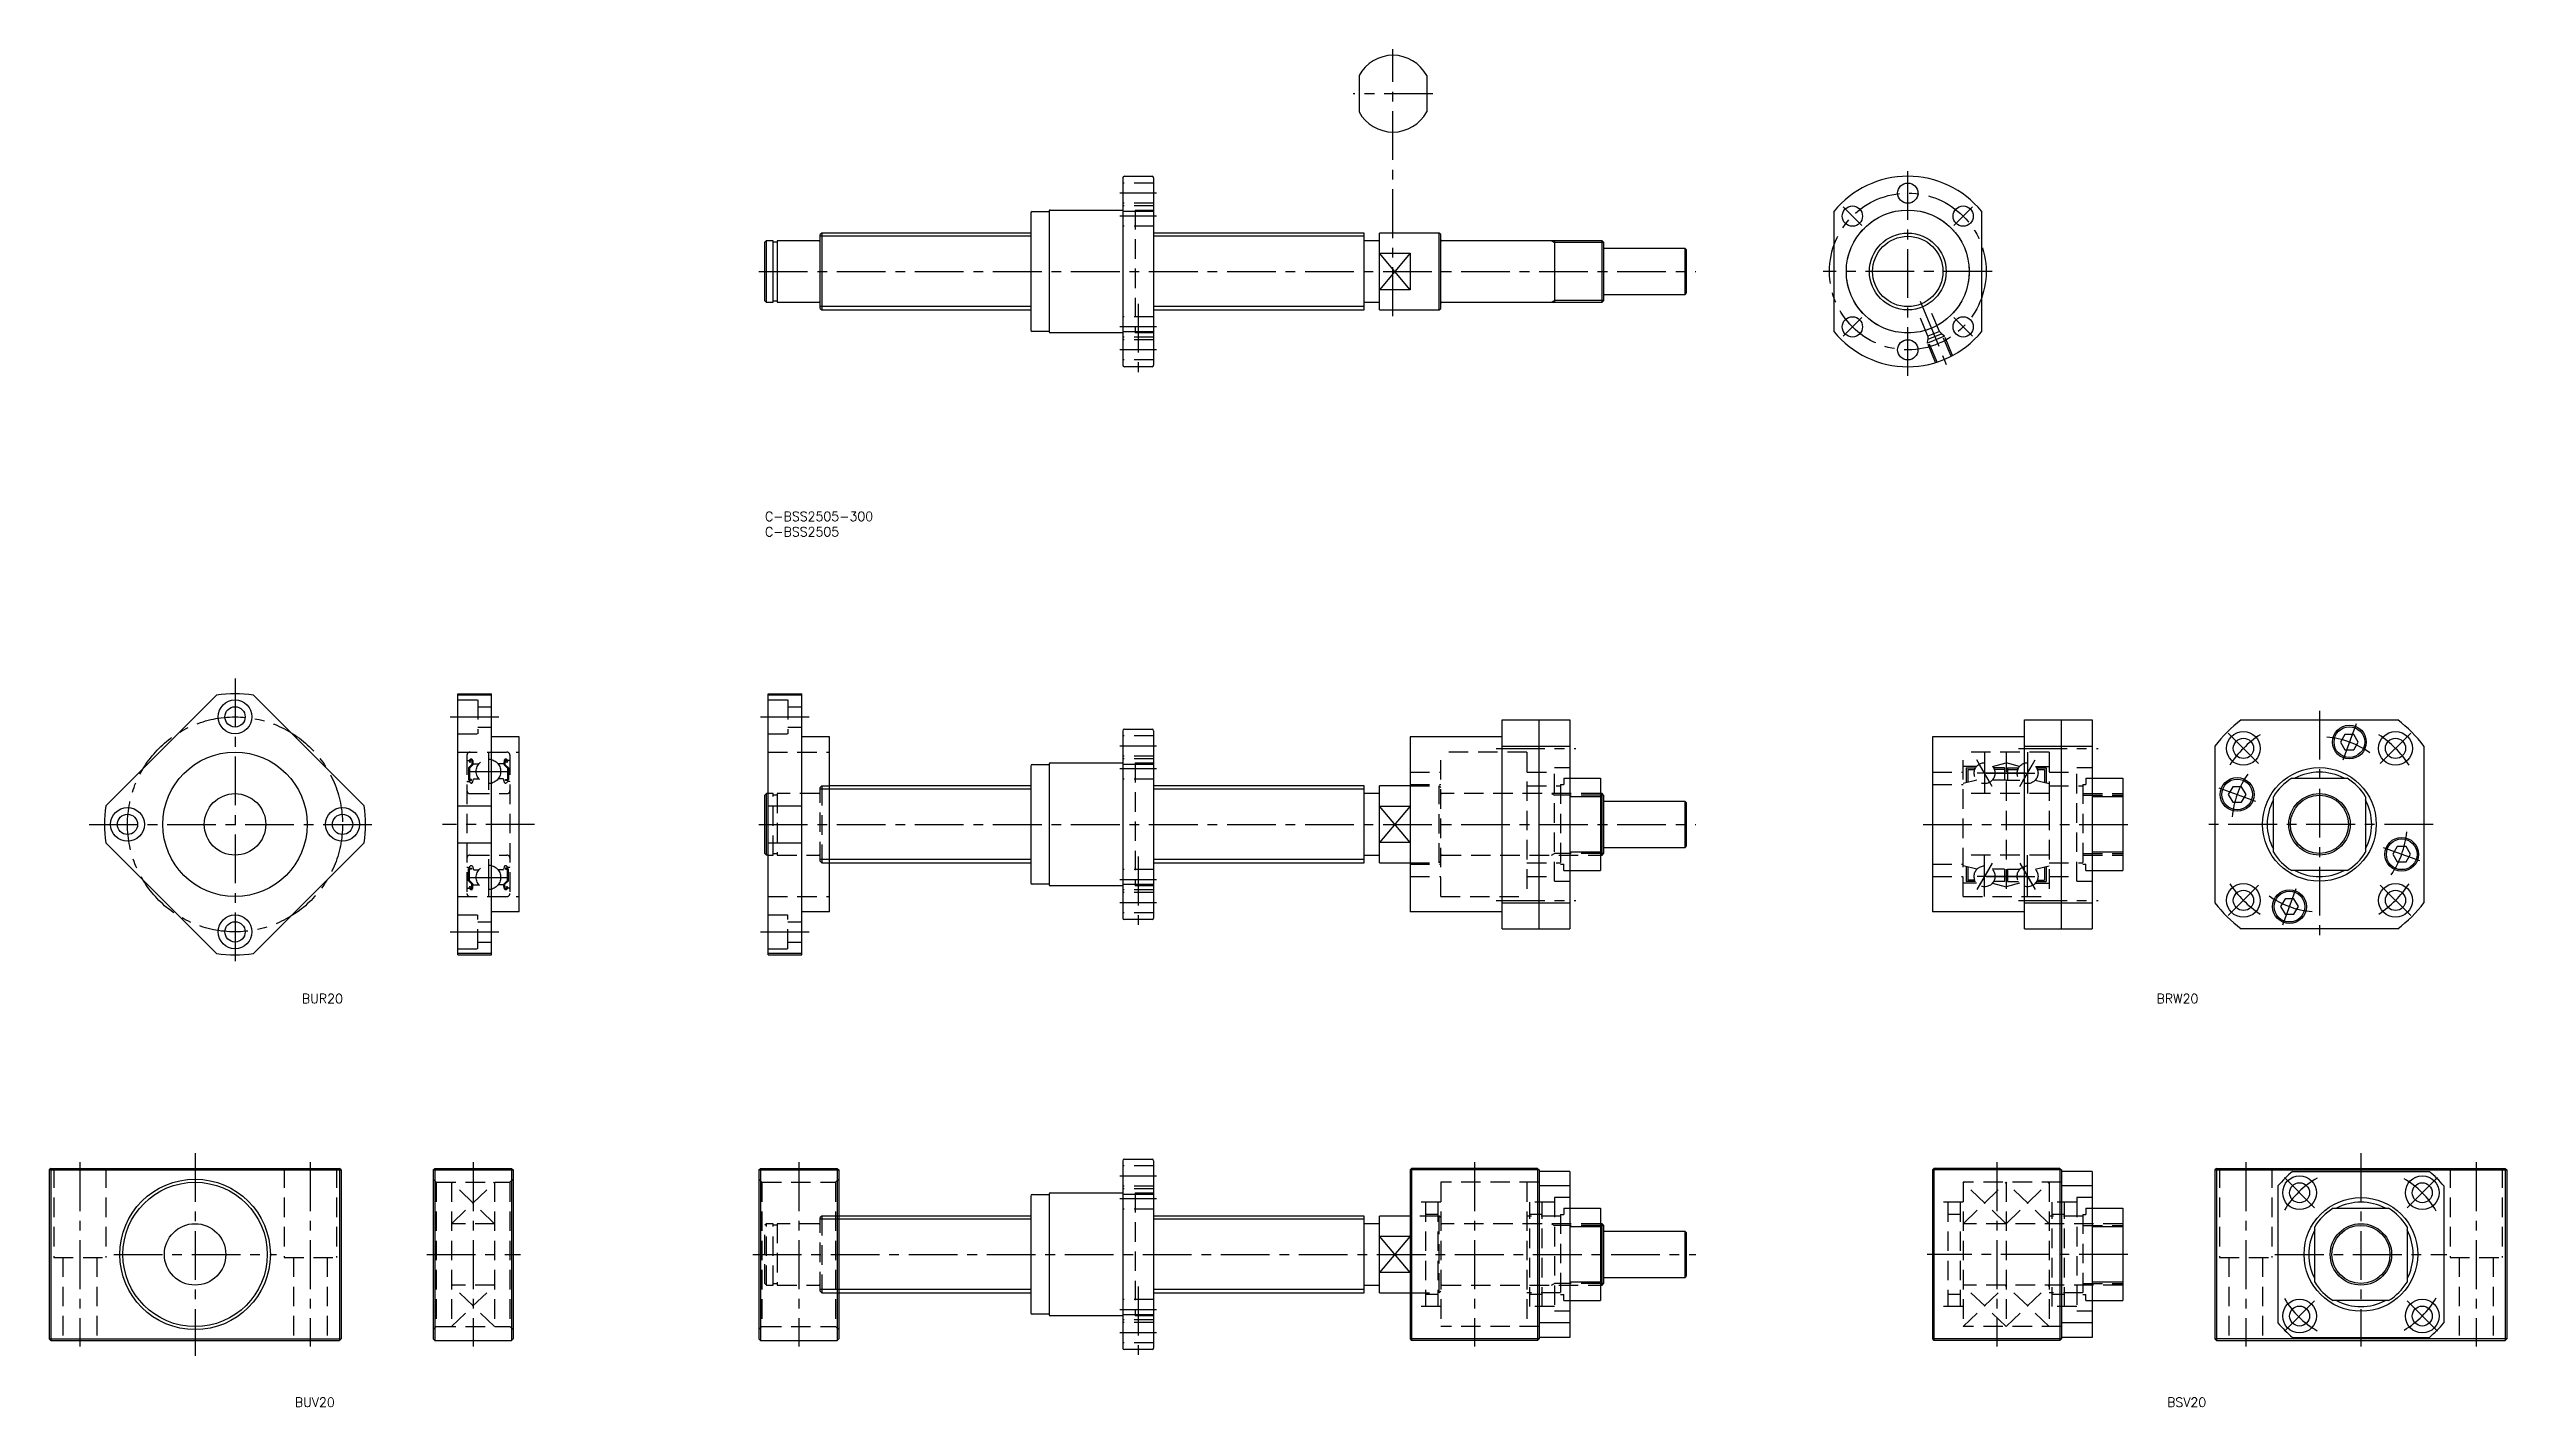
# Model space of a CAD drawing. Extents: x -233 to 567, y -291 to 151.
import ezdxf

# ---------------------------------------------------------------- set-up
doc = ezdxf.new("R2010")
doc.units = 0
doc.header["$LTSCALE"] = 0.5
doc.linetypes.add('CENTER', pattern=[50.8, 31.75, -6.35, 6.35, -6.35])
doc.linetypes.add('DASHED', pattern=[19.05, 12.7, -6.35])
doc.layers.get('0').update_dxf_attribs({"linetype": 'CONTINUOUS'})
doc.layers.add('CENTER', color=1, linetype='CENTER')
doc.styles.get("Standard").update_dxf_attribs({"font": 'txt.shx', "height": 3, "bigfont": 'bigfont.shx'})

# ---------------------------------------------------------------- blocks, each defined once
blk = doc.blocks.new('*U33')
at = {"color": 7, "linetype": 'CONTINUOUS'}
blk.add_text('C-BSS2505-300', height=3, dxfattribs=at).set_placement((0, -3))
blk = doc.blocks.new('*U34')
at = {"color": 7, "linetype": 'CONTINUOUS'}
blk.add_text('C-BSS2505', height=3, dxfattribs=at).set_placement((0, -8))
blk = doc.blocks.new('*U35')
at = {"color": 7, "linetype": 'CONTINUOUS'}
blk.add_text('BUV20', height=3, dxfattribs=at).set_placement((-153.02, -291.39))
blk = doc.blocks.new('*U36')
at = {"color": 7, "linetype": 'CONTINUOUS'}
blk.add_text('BSV20', height=3, dxfattribs=at).set_placement((456.41, -291.39))
blk = doc.blocks.new('*U37')
at = {"color": 7, "linetype": 'CONTINUOUS'}
blk.add_text('BRW20', height=3, dxfattribs=at).set_placement((452.95, -159.98))
blk = doc.blocks.new('*U38')
at = {"color": 7, "linetype": 'CONTINUOUS'}
blk.add_text('BUR20', height=3, dxfattribs=at).set_placement((-150.75, -159.98))

msp = doc.modelspace()

# ---------------------------------------------------------------- linework, layer by layer
at = {"color": 7, "linetype": 'CONTINUOUS'}
for p, q in [((193.42, 142.06), (193.42, 130.19)), ((215.42, 142.06), (215.42, 130.19)), ((116.5, 108.74), (116.5, 47.74)), ((117, 109.24), (126, 109.24)), ((126.5, 108.74), (126.5, 47.74)), ((86.5, 97.24), (86.5, 59.24)), ((87, 97.74), (92.5, 97.74)), ((92.5, 97.94), (92.5, 58.54)), ((92.8, 98.24), (116.5, 98.24)), ((116.5, 97.87), (126.5, 97.87)), ((348, 58.62), (348, 97.87)), ((396, 97.87), (396, 58.62)), ((0.5, 88.24), (0, 87.74)), ((2.65, 88.24), (0.5, 88.24)), ((0.5, 68.24), (0.5, 88.24)), ((2.65, 68.24), (2.65, 88.24)), ((17.7, 88.24), (4, 88.24)), ((4, 88.24), (4, 68.24)), ((18.5, 90.74), (18, 90.24)), ((18, 66.24), (18, 90.24)), ((18.5, 90.74), (18.5, 65.74)), ((86.5, 90.74), (18.5, 90.74)), ((195, 90.74), (126.5, 90.74)), ((195, 65.74), (195, 90.74)), ((200, 88.24), (195, 88.24)), ((219.5, 90.74), (200, 90.74)), ((200, 65.74), (200, 90.74)), ((220, 90.24), (219.5, 90.74)), ((219.5, 65.74), (219.5, 90.74)), ((220, 66.24), (220, 90.24)), ((272.5, 88.24), (220.3, 88.24)), ((257, 88.24), (257, 68.24)), ((273, 87.74), (272.5, 88.24)), ((272.5, 68.24), (272.5, 88.24)), ((0, 68.74), (0, 87.74)), ((4, 87.74), (2.65, 87.74)), ((200, 84.18), (210, 84.18)), ((210, 84.18), (210, 72.31)), ((273, 87.74), (273, 68.74)), ((299.5, 85.74), (273, 85.74)), ((300, 85.24), (299.5, 85.74)), ((299.5, 70.74), (299.5, 85.74)), ((300, 71.24), (300, 85.24)), ((210, 72.31), (200, 72.31)), ((0, 68.74), (0.5, 68.24)), ((0.5, 68.24), (2.65, 68.24)), ((2.65, 68.74), (4, 68.74)), ((4, 68.24), (17.7, 68.24)), ((18, 66.24), (18.5, 65.74)), ((18.5, 65.74), (86.5, 65.74)), ((126.5, 65.74), (195, 65.74)), ((195, 68.24), (200, 68.24)), ((200, 65.74), (219.5, 65.74)), ((219.5, 65.74), (220, 66.24)), ((220.3, 68.24), (272.5, 68.24)), ((272.5, 68.24), (273, 68.74)), ((273, 70.74), (299.5, 70.74)), ((299.5, 70.74), (300, 71.24)), ((92.5, 58.74), (87, 58.74)), ((116.5, 58.24), (92.8, 58.24)), ((126.5, 58.62), (116.5, 58.62)), ((126, 47.24), (117, 47.24)), ((-178.51, -59.68), (-214.57, -95.75)), ((-166.49, -59.68), (-130.43, -95.75)), ((-100, -144.26), (-100, -59.26)), ((-100, -59.26), (-89, -59.26)), ((-89, -59.68), (-100, -59.68)), ((-89, -144.26), (-89, -59.26)), ((1, -144.26), (1, -59.26)), ((1, -59.26), (12, -59.26)), ((12, -59.68), (1, -59.68)), ((12, -144.26), (12, -59.26)), ((116.5, -71.26), (116.5, -132.26)), ((117, -70.76), (126, -70.76)), ((126.5, -71.26), (126.5, -132.26)), ((240, -135.76), (240, -67.76)), ((240, -67.76), (262, -67.76)), ((252, -135.76), (252, -67.76)), ((262, -67.76), (262, -135.76)), ((410, -135.76), (410, -67.76)), ((410, -67.76), (432, -67.76)), ((422, -135.76), (422, -67.76)), ((432, -67.76), (432, -135.76)), ((480.5, -67.76), (531.5, -67.76)), ((-80, -73.26), (-89, -73.26)), ((-80, -130.26), (-80, -73.26)), ((21, -73.26), (12, -73.26)), ((21, -130.26), (21, -73.26)), ((210, -73.26), (210, -130.26)), ((240, -73.26), (210, -73.26)), ((240, -76.26), (262, -76.26)), ((380, -73.26), (380, -130.26)), ((410, -73.26), (380, -73.26)), ((410, -76.26), (432, -76.26)), ((472, -76.26), (472, -127.26)), ((540, -76.26), (540, -127.26)), ((86.5, -82.76), (86.5, -120.76)), ((87, -82.26), (92.5, -82.26)), ((92.5, -82.06), (92.5, -121.46)), ((92.8, -81.76), (116.5, -81.76)), ((116.5, -82.13), (126.5, -82.13)), ((262, -86.76), (272, -86.76)), ((272, -86.76), (272, -116.76)), ((432, -86.76), (442, -86.76)), ((442, -86.76), (442, -116.76)), ((496.99, -86.76), (515.01, -86.76)), ((-100, -95.75), (-89, -95.75)), ((0.5, -91.76), (0, -92.26)), ((0, -111.26), (0, -92.26)), ((0.5, -111.76), (0.5, -91.76)), ((1, -91.76), (0.5, -91.76)), ((1, -95.75), (12, -95.75)), ((86.5, -89.26), (21, -89.26)), ((195, -89.26), (126.5, -89.26)), ((195, -114.26), (195, -89.26)), ((200, -91.76), (195, -91.76)), ((210, -89.26), (200, -89.26)), ((200, -114.26), (200, -89.26)), ((200, -95.82), (210, -95.82)), ((272, -92.74), (262, -92.74)), ((272.5, -91.76), (272, -91.76)), ((273, -92.26), (272.5, -91.76)), ((272.5, -111.76), (272.5, -91.76)), ((273, -92.26), (273, -111.26)), ((299.5, -94.26), (273, -94.26)), ((300, -94.76), (299.5, -94.26)), ((299.5, -109.26), (299.5, -94.26)), ((300, -108.76), (300, -94.76)), ((442, -92.74), (432, -92.74)), ((491, -110.77), (491, -92.74)), ((521, -92.74), (521, -110.77)), ((-214.57, -107.77), (-178.51, -143.83)), ((-130.43, -107.77), (-166.49, -143.83)), ((-100, -107.77), (-89, -107.77)), ((0, -111.26), (0.5, -111.76)), ((1, -111.76), (0.5, -111.76)), ((1, -107.77), (12, -107.77)), ((195, -111.76), (200, -111.76)), ((210, -107.69), (200, -107.69)), ((272, -110.77), (262, -110.77)), ((272, -111.76), (272.5, -111.76)), ((272.5, -111.76), (273, -111.26)), ((273, -109.26), (299.5, -109.26)), ((299.5, -109.26), (300, -108.76)), ((442, -110.77), (432, -110.77)), ((21, -114.26), (86.5, -114.26)), ((126.5, -114.26), (195, -114.26)), ((200, -114.26), (210, -114.26)), ((262, -116.76), (272, -116.76)), ((432, -116.76), (442, -116.76)), ((515.01, -116.76), (496.99, -116.76)), ((92.5, -121.26), (87, -121.26)), ((116.5, -121.76), (92.8, -121.76)), ((126.5, -121.38), (116.5, -121.38)), ((240, -127.26), (262, -127.26)), ((410, -127.26), (432, -127.26)), ((-80, -130.26), (-89, -130.26)), ((21, -130.26), (12, -130.26)), ((126, -132.76), (117, -132.76)), ((240, -130.26), (210, -130.26)), ((240, -135.76), (262, -135.76)), ((410, -130.26), (380, -130.26)), ((410, -135.76), (432, -135.76)), ((531.5, -135.76), (480.5, -135.76)), ((-89, -143.83), (-100, -143.83)), ((12, -143.83), (1, -143.83)), ((-100, -144.26), (-89, -144.26)), ((1, -144.26), (12, -144.26)), ((-232.5, -213.76), (-233, -214.26)), ((-233, -214.26), (-233, -269.26)), ((-233, -214.26), (-138, -214.26)), ((-232.5, -213.76), (-138.5, -213.76)), ((-232.5, -213.76), (-232.5, -269.76)), ((-138, -214.26), (-138.5, -213.76)), ((-138.5, -213.76), (-138.5, -269.76)), ((-138, -214.26), (-138, -269.26)), ((-108, -214.26), (-107.5, -213.76)), ((-108, -214.26), (-108, -269.26)), ((-108, -214.26), (-82, -214.26)), ((-107.5, -213.76), (-82.5, -213.76)), ((-107.5, -213.76), (-107.5, -269.76)), ((-82.5, -213.76), (-82, -214.26)), ((-82.5, -213.76), (-82.5, -269.76)), ((-82, -214.26), (-82, -269.26)), ((-2, -214.26), (-1.5, -213.76)), ((-2, -214.26), (-2, -269.26)), ((-2, -214.26), (24, -214.26)), ((-1.5, -213.76), (23.5, -213.76)), ((-1.5, -213.76), (-1.5, -269.76)), ((23.5, -213.76), (24, -214.26)), ((23.5, -213.76), (23.5, -269.76)), ((24, -214.26), (24, -269.26)), ((116.5, -211.26), (116.5, -272.26)), ((117, -210.76), (126, -210.76)), ((126.5, -211.26), (126.5, -272.26)), ((210.5, -213.76), (210, -214.26)), ((210, -214.26), (210, -269.26)), ((252, -214.26), (210, -214.26)), ((251.5, -213.76), (210.5, -213.76)), ((210.5, -213.76), (210.5, -269.76)), ((251.5, -213.76), (252, -214.26)), ((251.5, -213.76), (251.5, -269.76)), ((252, -214.26), (252, -269.26)), ((262, -214.76), (252, -214.76)), ((262, -214.76), (262, -268.76)), ((380.5, -213.76), (380, -214.26)), ((380, -214.26), (380, -269.26)), ((422, -214.26), (380, -214.26)), ((421.5, -213.76), (380.5, -213.76)), ((380.5, -213.76), (380.5, -269.76)), ((421.5, -213.76), (422, -214.26)), ((421.5, -213.76), (421.5, -269.76)), ((422, -214.26), (422, -269.26)), ((432, -214.76), (422, -214.76)), ((432, -214.76), (432, -268.76)), ((472.5, -213.76), (472, -214.26)), ((472, -214.26), (472, -269.26)), ((472, -214.26), (567, -214.26)), ((472.5, -213.76), (566.5, -213.76)), ((472.5, -213.76), (472.5, -269.76)), ((497.23, -214.76), (541.77, -214.76)), ((566.5, -213.76), (567, -214.26)), ((566.5, -213.76), (566.5, -269.76)), ((567, -214.26), (567, -269.26)), ((86.5, -222.76), (86.5, -260.76)), ((87, -222.26), (92.5, -222.26)), ((92.5, -222.06), (92.5, -261.46)), ((92.8, -221.76), (116.5, -221.76)), ((116.5, -222.13), (126.5, -222.13)), ((262, -219.48), (252, -219.48)), ((432, -219.48), (422, -219.48)), ((492.5, -219.48), (492.5, -264.03)), ((546.5, -219.48), (546.5, -264.03)), ((86.5, -229.26), (24, -229.26)), ((195, -229.26), (126.5, -229.26)), ((195, -254.26), (195, -229.26)), ((200, -231.76), (195, -231.76)), ((200, -254.26), (200, -229.26)), ((210, -229.26), (200, -229.26)), ((262, -226.76), (272, -226.76)), ((272, -226.76), (272, -256.76)), ((272.5, -231.76), (272, -231.76)), ((273, -232.26), (272.5, -231.76)), ((272.5, -251.76), (272.5, -231.76)), ((432, -226.76), (442, -226.76)), ((442, -226.76), (442, -256.76)), ((510.49, -226.76), (528.51, -226.76)), ((200, -235.82), (210, -235.82)), ((272, -232.74), (262, -232.74)), ((273, -232.26), (273, -251.26)), ((299.5, -234.26), (273, -234.26)), ((300, -234.76), (299.5, -234.26)), ((299.5, -249.26), (299.5, -234.26)), ((300, -248.76), (300, -234.76)), ((442, -232.74), (432, -232.74)), ((504.5, -250.77), (504.5, -232.74)), ((534.5, -232.74), (534.5, -250.77)), ((210, -247.69), (200, -247.69)), ((24, -254.26), (86.5, -254.26)), ((126.5, -254.26), (195, -254.26)), ((195, -251.76), (200, -251.76)), ((200, -254.26), (210, -254.26)), ((272, -250.77), (262, -250.77)), ((272, -251.76), (272.5, -251.76)), ((272.5, -251.76), (273, -251.26)), ((273, -249.26), (299.5, -249.26)), ((299.5, -249.26), (300, -248.76)), ((442, -250.77), (432, -250.77)), ((92.5, -261.26), (87, -261.26)), ((116.5, -261.76), (92.8, -261.76)), ((126.5, -261.38), (116.5, -261.38)), ((262, -256.76), (272, -256.76)), ((432, -256.76), (442, -256.76)), ((528.51, -256.76), (510.49, -256.76)), ((-233, -269.26), (-232.5, -269.76)), ((-233, -269.26), (-138, -269.26)), ((-232.5, -269.76), (-138.5, -269.76)), ((-138, -269.26), (-138.5, -269.76)), ((-108, -269.26), (-107.5, -269.76)), ((-107.5, -269.76), (-82.5, -269.76)), ((-82, -269.26), (-82.5, -269.76)), ((-2, -269.26), (-1.5, -269.76)), ((-1.5, -269.76), (23.5, -269.76)), ((24, -269.26), (23.5, -269.76)), ((210, -269.26), (210.5, -269.76)), ((252, -269.26), (210, -269.26)), ((251.5, -269.76), (210.5, -269.76)), ((252, -269.26), (251.5, -269.76)), ((262, -264.03), (252, -264.03)), ((262, -268.76), (252, -268.76)), ((380, -269.26), (380.5, -269.76)), ((422, -269.26), (380, -269.26)), ((421.5, -269.76), (380.5, -269.76)), ((422, -269.26), (421.5, -269.76)), ((432, -264.03), (422, -264.03)), ((432, -268.76), (422, -268.76)), ((472, -269.26), (472.5, -269.76)), ((567, -269.26), (472, -269.26)), ((472.5, -269.76), (566.5, -269.76)), ((497.23, -268.76), (541.77, -268.76)), ((567, -269.26), (566.5, -269.76)), ((126, -272.76), (117, -272.76))]:
    msp.add_line(p, q, dxfattribs=at)
at = {"color": 3, "linetype": 'DASHED'}
for p, q in [((126.5, 107.04), (116.5, 107.04)), ((126.5, 100.44), (116.5, 100.44)), ((126.5, 99.58), (116.5, 99.58)), ((120.5, 98.24), (126.5, 98.24)), ((120.5, 98.24), (120.5, 58.24)), ((126.5, 92.98), (116.5, 92.98)), ((378.57, 57.15), (374.87, 66.08)), ((382.27, 58.68), (378.57, 67.61)), ((126.5, 63.51), (116.5, 63.51)), ((126.5, 56.91), (116.5, 56.91)), ((126.5, 56.04), (116.5, 56.04)), ((126.5, 58.24), (120.5, 58.24)), ((383.96, 57.22), (378.41, 54.92)), ((383.07, 57.94), (378.53, 56.05)), ((378.57, 57.15), (378.53, 56.05)), ((381.55, 48.75), (378.53, 56.05)), ((382.27, 58.68), (378.57, 57.15)), ((382.27, 58.68), (383.07, 57.94)), ((386.1, 50.64), (383.07, 57.94)), ((383.96, 57.22), (383.1, 57.88)), ((386.58, 50.89), (383.96, 57.22)), ((126.5, 49.44), (116.5, 49.44)), ((378.41, 54.92), (378.55, 56)), ((381.04, 48.59), (378.41, 54.92)), ((-100, -61.26), (-93.5, -61.26)), ((-93.5, -61.26), (-93.5, -72.26)), ((-93.5, -63.46), (-89, -63.46)), ((1, -61.26), (7.5, -61.26)), ((7.5, -61.26), (7.5, -72.26)), ((7.5, -63.46), (12, -63.46)), ((-93.5, -70.06), (-89, -70.06)), ((7.5, -70.06), (12, -70.06)), ((-100, -72.26), (-93.5, -72.26)), ((-100, -78.26), (-80, -78.26)), ((-97, -79.26), (-97, -124.26)), ((-83, -79.26), (-83, -124.26)), ((1, -72.26), (7.5, -72.26)), ((1, -78.26), (21, -78.26)), ((126.5, -72.96), (116.5, -72.96)), ((126.5, -79.56), (116.5, -79.56)), ((220, -125.26), (220, -78.26)), ((248, -78.26), (220, -78.26)), ((248, -78.26), (248, -125.26)), ((390, -125.26), (390, -78.26)), ((418, -78.26), (390, -78.26)), ((404, -78.26), (404, -125.26)), ((418, -78.26), (418, -125.26)), ((-96.8, -80.96), (-96.22, -80.96)), ((-96.8, -87.76), (-96.3, -87.76)), ((-95.37, -82.25), (-96.47, -83.35)), ((-96.47, -83.35), (-96.47, -87.16)), ((-96.3, -87.76), (-95.93, -88.13)), ((-96.22, -80.96), (-96, -80.69)), ((-95.95, -81.57), (-96.18, -81.38)), ((-95.07, -82.38), (-96.17, -83.48)), ((-96.17, -83.48), (-96.17, -87.16)), ((-95.55, -87.16), (-96.17, -87.16)), ((-96.17, -87.46), (-95.55, -87.46)), ((-95.99, -81.15), (-95.77, -80.89)), ((-95.76, -81.34), (-95.99, -81.15)), ((-95.95, -81.57), (-95.76, -81.34)), ((-95.55, -87.46), (-95.55, -87.16)), ((-95.42, -81.01), (-95.37, -82.25)), ((-95.22, -88.11), (-94.85, -87.09)), ((-95.12, -80.97), (-95.04, -81.87)), ((-95.07, -81.53), (-95.07, -82.38)), ((-94.84, -82.06), (-93.12, -82.06)), ((-94.66, -86.96), (-93.12, -86.96)), ((-85.16, -82.06), (-86.88, -82.06)), ((-85.34, -86.96), (-86.88, -86.96)), ((-84.78, -88.11), (-85.15, -87.09)), ((-84.88, -80.97), (-84.96, -81.87)), ((-84.93, -81.53), (-84.93, -82.38)), ((-84.93, -82.38), (-83.83, -83.48)), ((-84.58, -81.01), (-84.63, -82.25)), ((-84.63, -82.25), (-83.53, -83.35)), ((-84.45, -87.16), (-83.83, -87.16)), ((-84.45, -87.46), (-84.45, -87.16)), ((-83.83, -87.46), (-84.45, -87.46)), ((-84.24, -81.34), (-84.01, -81.15)), ((-84.05, -81.57), (-84.24, -81.34)), ((-84.01, -81.15), (-84.23, -80.89)), ((-83.7, -87.76), (-84.07, -88.13)), ((-84.05, -81.57), (-83.82, -81.38)), ((-83.78, -80.96), (-84, -80.69)), ((-83.83, -83.48), (-83.83, -87.16)), ((-83.2, -80.96), (-83.78, -80.96)), ((-83.2, -87.76), (-83.7, -87.76)), ((-83.53, -83.35), (-83.53, -87.16)), ((126.5, -80.42), (116.5, -80.42)), ((126.5, -87.02), (116.5, -87.02)), ((120.5, -81.76), (126.5, -81.76)), ((120.5, -81.76), (120.5, -121.76)), ((210, -84.76), (220, -84.76)), ((248, -84.76), (257, -84.76)), ((257, -120.26), (257, -83.26)), ((257, -83.26), (262, -83.26)), ((260, -86.76), (262, -86.76)), ((260, -86.76), (260, -88.76)), ((380, -84.76), (390, -84.76)), ((394.41, -82.88), (390, -82.88)), ((394.5, -87.38), (390, -88.48)), ((391, -83.37), (391, -88.23)), ((391, -83.37), (394.06, -83.37)), ((391.5, -83.87), (391.5, -88.11)), ((391.5, -83.87), (393.82, -83.87)), ((404, -87.38), (399.5, -87.38)), ((399.59, -82.88), (404, -81.68)), ((403.5, -83.37), (399.94, -83.37)), ((403.5, -83.87), (400.18, -83.87)), ((403.5, -83.37), (403.5, -87.38)), ((408.41, -82.88), (404, -81.68)), ((404, -87.38), (408.5, -87.38)), ((404.5, -83.37), (404.5, -87.38)), ((404.5, -83.37), (408.06, -83.37)), ((404.5, -83.87), (408.06, -83.87)), ((413.5, -87.38), (418, -88.48)), ((413.59, -82.88), (418, -82.88)), ((413.94, -83.37), (417, -83.37)), ((414.18, -83.87), (416.5, -83.87)), ((416.5, -83.87), (416.5, -88.11)), ((417, -83.37), (417, -88.23)), ((418, -84.76), (427, -84.76)), ((427, -120.26), (427, -83.26)), ((427, -83.26), (432, -83.26)), ((430, -86.76), (432, -86.76)), ((430, -86.76), (430, -88.76)), ((-96, -91.76), (-84, -91.76)), ((2.65, -91.76), (1, -91.76)), ((2.65, -111.76), (2.65, -91.76)), ((4, -92.26), (2.65, -92.26)), ((17.7, -91.76), (4, -91.76)), ((4, -91.76), (4, -111.76)), ((18.5, -89.26), (18, -89.76)), ((18, -113.76), (18, -89.76)), ((21, -90.3), (18, -90.3)), ((18.5, -89.26), (18.5, -114.26)), ((18.5, -89.26), (21, -89.26)), ((210, -88.76), (220, -88.76)), ((210, -89.26), (219.5, -89.26)), ((220, -89.76), (219.5, -89.26)), ((219.5, -114.26), (219.5, -89.26)), ((272, -91.76), (220.3, -91.76)), ((248, -89.26), (259, -89.26)), ((256.06, -91.76), (257, -92.3)), ((272, -92.3), (257, -92.3)), ((259, -88.76), (259, -114.76)), ((259, -88.76), (260, -88.76)), ((380, -88.76), (390, -88.76)), ((418, -91.76), (390, -91.76)), ((418, -89.26), (429, -89.26)), ((429, -88.76), (429, -114.76)), ((429, -88.76), (430, -88.76)), ((429, -91.76), (442, -91.76)), ((429, -92.3), (442, -92.3)), ((-96, -111.76), (-84, -111.76)), ((1, -111.76), (2.65, -111.76)), ((2.65, -111.26), (4, -111.26)), ((4, -111.76), (17.7, -111.76)), ((220.3, -111.76), (272, -111.76)), ((256.06, -111.76), (257, -111.21)), ((272, -111.21), (257, -111.21)), ((418, -111.76), (390, -111.76)), ((429, -111.21), (442, -111.21)), ((429, -111.76), (442, -111.76)), ((-96.8, -115.76), (-96.3, -115.76)), ((-96.47, -120.16), (-96.47, -116.36)), ((-96.3, -115.76), (-95.93, -115.38)), ((-96.17, -116.06), (-95.55, -116.06)), ((-95.55, -116.36), (-96.17, -116.36)), ((-96.17, -120.04), (-96.17, -116.36)), ((-95.55, -116.06), (-95.55, -116.36)), ((-95.22, -115.4), (-94.85, -116.42)), ((-94.66, -116.56), (-93.12, -116.56)), ((-85.34, -116.56), (-86.88, -116.56)), ((-84.78, -115.4), (-85.15, -116.42)), ((-84.45, -116.06), (-84.45, -116.36)), ((-83.83, -116.06), (-84.45, -116.06)), ((-84.45, -116.36), (-83.83, -116.36)), ((-83.7, -115.76), (-84.07, -115.38)), ((-83.83, -120.04), (-83.83, -116.36)), ((-83.2, -115.76), (-83.7, -115.76)), ((-83.53, -120.16), (-83.53, -116.36)), ((21, -113.21), (18, -113.21)), ((18, -113.76), (18.5, -114.26)), ((18.5, -114.26), (21, -114.26)), ((126.5, -116.49), (116.5, -116.49)), ((210, -114.26), (219.5, -114.26)), ((210, -114.76), (220, -114.76)), ((210, -118.76), (220, -118.76)), ((219.5, -114.26), (220, -113.76)), ((248, -114.26), (259, -114.26)), ((248, -118.76), (257, -118.76)), ((259, -114.76), (260, -114.76)), ((260, -116.76), (260, -114.76)), ((260, -116.76), (262, -116.76)), ((380, -114.76), (390, -114.76)), ((380, -118.76), (390, -118.76)), ((394.5, -116.38), (390, -115.28)), ((391, -115.52), (391, -120.39)), ((391.5, -115.65), (391.5, -119.89)), ((393.82, -119.89), (391.5, -119.89)), ((403.5, -116.38), (399.5, -116.38)), ((403.5, -116.38), (403.5, -120.39)), ((404.5, -116.38), (404.5, -120.39)), ((404.5, -116.38), (408.5, -116.38)), ((413.5, -116.38), (418, -115.28)), ((414.18, -119.89), (416.5, -119.89)), ((416.5, -115.65), (416.5, -119.89)), ((417, -115.52), (417, -120.39)), ((418, -114.26), (429, -114.26)), ((418, -118.76), (427, -118.76)), ((429, -114.76), (430, -114.76)), ((430, -116.76), (430, -114.76)), ((430, -116.76), (432, -116.76)), ((-100, -125.26), (-80, -125.26)), ((-96.8, -122.56), (-96.22, -122.56)), ((-95.37, -121.26), (-96.47, -120.16)), ((-96.22, -122.56), (-96, -122.82)), ((-95.95, -121.94), (-96.18, -122.13)), ((-95.07, -121.14), (-96.17, -120.04)), ((-95.76, -122.17), (-95.99, -122.36)), ((-95.99, -122.36), (-95.77, -122.62)), ((-95.95, -121.94), (-95.76, -122.17)), ((-95.42, -122.5), (-95.37, -121.26)), ((-95.12, -122.54), (-95.04, -121.64)), ((-95.07, -121.98), (-95.07, -121.14)), ((-94.84, -121.46), (-93.12, -121.46)), ((-85.16, -121.46), (-86.88, -121.46)), ((-84.88, -122.54), (-84.96, -121.64)), ((-84.93, -121.14), (-83.83, -120.04)), ((-84.93, -121.98), (-84.93, -121.14)), ((-84.63, -121.26), (-83.53, -120.16)), ((-84.58, -122.5), (-84.63, -121.26)), ((-84.05, -121.94), (-84.24, -122.17)), ((-84.24, -122.17), (-84.01, -122.36)), ((-84.01, -122.36), (-84.23, -122.62)), ((-84.05, -121.94), (-83.82, -122.13)), ((-83.78, -122.56), (-84, -122.82)), ((-83.2, -122.56), (-83.78, -122.56)), ((1, -125.26), (21, -125.26)), ((126.5, -123.09), (116.5, -123.09)), ((126.5, -123.96), (116.5, -123.96)), ((126.5, -121.76), (120.5, -121.76)), ((220, -125.26), (248, -125.26)), ((257, -120.26), (262, -120.26)), ((394.41, -120.88), (390, -120.88)), ((390, -125.26), (418, -125.26)), ((394.06, -120.39), (391, -120.39)), ((399.59, -120.88), (404, -122.08)), ((403.5, -120.39), (399.94, -120.39)), ((408.41, -120.88), (404, -122.08)), ((404.5, -120.39), (408.06, -120.39)), ((413.59, -120.88), (418, -120.88)), ((413.94, -120.39), (417, -120.39)), ((427, -120.26), (432, -120.26)), ((-100, -131.26), (-93.5, -131.26)), ((-93.5, -142.26), (-93.5, -131.26)), ((-93.5, -133.46), (-89, -133.46)), ((1, -131.26), (7.5, -131.26)), ((7.5, -142.26), (7.5, -131.26)), ((7.5, -133.46), (12, -133.46)), ((126.5, -130.56), (116.5, -130.56)), ((-100, -142.26), (-93.5, -142.26)), ((-93.5, -140.06), (-89, -140.06)), ((1, -142.26), (7.5, -142.26)), ((7.5, -140.06), (12, -140.06)), ((-231.5, -213.76), (-231.5, -242.76)), ((-214.5, -213.76), (-214.5, -242.76)), ((-156.5, -213.76), (-156.5, -242.76)), ((-139.5, -213.76), (-139.5, -242.76)), ((126.5, -212.96), (116.5, -212.96)), ((473.5, -213.76), (473.5, -242.76)), ((490.5, -213.76), (490.5, -242.76)), ((548.5, -213.76), (548.5, -242.76)), ((565.5, -213.76), (565.5, -242.76)), ((-108, -217.26), (-107, -218.26)), ((-107, -218.26), (-107, -265.26)), ((-107, -218.26), (-83, -218.26)), ((-102, -218.26), (-102, -265.26)), ((-102, -231.76), (-88, -218.26)), ((-88, -231.76), (-102, -218.26)), ((-88, -218.26), (-88, -265.26)), ((-83, -218.26), (-82, -217.26)), ((-83, -218.26), (-83, -265.26)), ((-2, -217.26), (-1, -218.26)), ((-1, -218.26), (-1, -265.26)), ((-1, -218.26), (23, -218.26)), ((23, -218.26), (24, -217.26)), ((23, -218.26), (23, -265.26)), ((126.5, -219.56), (116.5, -219.56)), ((126.5, -220.42), (116.5, -220.42)), ((120.5, -221.76), (126.5, -221.76)), ((120.5, -221.76), (120.5, -261.76)), ((220, -218.26), (220, -265.26)), ((252, -218.26), (220, -218.26)), ((248, -218.26), (248, -265.26)), ((257, -223.26), (257, -260.26)), ((262, -223.26), (257, -223.26)), ((390, -218.26), (390, -265.26)), ((422, -218.26), (390, -218.26)), ((404, -231.76), (390, -218.26)), ((390, -231.76), (404, -218.26)), ((404, -218.26), (404, -265.26)), ((418, -231.76), (404, -218.26)), ((404, -231.76), (418, -218.26)), ((418, -218.26), (418, -265.26)), ((432, -223.26), (427, -223.26)), ((427, -223.26), (427, -260.26)), ((-88, -231.76), (-102, -231.76)), ((0.5, -231.76), (0, -232.26)), ((2.65, -231.76), (0.5, -231.76)), ((0.5, -251.76), (0.5, -231.76)), ((2.65, -251.76), (2.65, -231.76)), ((17.7, -231.76), (4, -231.76)), ((4, -231.76), (4, -251.76)), ((18.5, -229.26), (18, -229.76)), ((18, -253.76), (18, -229.76)), ((24, -230.3), (18, -230.3)), ((18.5, -229.26), (18.5, -254.26)), ((24, -229.26), (18.5, -229.26)), ((126.5, -227.02), (116.5, -227.02)), ((220, -224.76), (210, -224.76)), ((219.5, -229.26), (210, -229.26)), ((215, -224.76), (215, -258.76)), ((219, -228.76), (215, -228.76)), ((219, -224.76), (219, -258.76)), ((220, -229.76), (219.5, -229.26)), ((219.5, -254.26), (219.5, -229.26)), ((272, -231.76), (220.3, -231.76)), ((257, -224.76), (248, -224.76)), ((259, -229.26), (248, -229.26)), ((249, -258.76), (249, -224.76)), ((253, -228.76), (249, -228.76)), ((253, -258.76), (253, -224.76)), ((256.06, -231.76), (257, -232.3)), ((259, -228.76), (259, -254.76)), ((259, -228.76), (260, -228.76)), ((260, -226.76), (262, -226.76)), ((260, -226.76), (260, -228.76)), ((390, -224.76), (380, -224.76)), ((385, -224.76), (385, -258.76)), ((389, -228.76), (385, -228.76)), ((389, -224.76), (389, -258.76)), ((442, -231.76), (390, -231.76)), ((427, -224.76), (418, -224.76)), ((429, -229.26), (418, -229.26)), ((419, -258.76), (419, -224.76)), ((423, -228.76), (419, -228.76)), ((423, -258.76), (423, -224.76)), ((429, -228.76), (429, -254.76)), ((429, -228.76), (430, -228.76)), ((430, -226.76), (432, -226.76)), ((430, -226.76), (430, -228.76)), ((0, -251.26), (0, -232.26)), ((4, -232.26), (2.65, -232.26)), ((272, -232.3), (257, -232.3)), ((429, -232.3), (442, -232.3)), ((-231.5, -242.76), (-214.5, -242.76)), ((-228.5, -242.76), (-228.5, -269.76)), ((-217.5, -242.76), (-217.5, -269.76)), ((-156.5, -242.76), (-139.5, -242.76)), ((-153.5, -242.76), (-153.5, -269.76)), ((-142.5, -242.76), (-142.5, -269.76)), ((473.5, -242.76), (490.5, -242.76)), ((476.5, -242.76), (476.5, -269.76)), ((487.5, -242.76), (487.5, -269.76)), ((548.5, -242.76), (565.5, -242.76)), ((551.5, -242.76), (551.5, -269.76)), ((562.5, -242.76), (562.5, -269.76)), ((-88, -251.76), (-102, -251.76)), ((-102, -265.26), (-88, -251.76)), ((-88, -265.26), (-102, -251.76)), ((0, -251.26), (0.5, -251.76)), ((0.5, -251.76), (2.65, -251.76)), ((2.65, -251.26), (4, -251.26)), ((4, -251.76), (17.7, -251.76)), ((24, -253.21), (18, -253.21)), ((18, -253.76), (18.5, -254.26)), ((18.5, -254.26), (24, -254.26)), ((210, -254.26), (219.5, -254.26)), ((219, -254.76), (215, -254.76)), ((219.5, -254.26), (220, -253.76)), ((220.3, -251.76), (272, -251.76)), ((259, -254.26), (248, -254.26)), ((253, -254.76), (249, -254.76)), ((256.06, -251.76), (257, -251.21)), ((272, -251.21), (257, -251.21)), ((259, -254.76), (260, -254.76)), ((260, -256.76), (260, -254.76)), ((389, -254.76), (385, -254.76)), ((442, -251.76), (390, -251.76)), ((404, -265.26), (390, -251.76)), ((390, -265.26), (404, -251.76)), ((418, -265.26), (404, -251.76)), ((404, -265.26), (418, -251.76)), ((429, -254.26), (418, -254.26)), ((423, -254.76), (419, -254.76)), ((429, -251.21), (442, -251.21)), ((429, -254.76), (430, -254.76)), ((430, -256.76), (430, -254.76)), ((126.5, -256.49), (116.5, -256.49)), ((126.5, -263.09), (116.5, -263.09)), ((126.5, -263.96), (116.5, -263.96)), ((126.5, -261.76), (120.5, -261.76)), ((220, -258.76), (210, -258.76)), ((257, -258.76), (248, -258.76)), ((262, -260.26), (257, -260.26)), ((260, -256.76), (262, -256.76)), ((390, -258.76), (380, -258.76)), ((427, -258.76), (418, -258.76)), ((432, -260.26), (427, -260.26)), ((430, -256.76), (432, -256.76)), ((-108, -266.26), (-107, -265.26)), ((-107, -265.26), (-83, -265.26)), ((-83, -265.26), (-82, -266.26)), ((-2, -266.26), (-1, -265.26)), ((-1, -265.26), (23, -265.26)), ((23, -265.26), (24, -266.26)), ((126.5, -270.56), (116.5, -270.56)), ((252, -265.26), (220, -265.26)), ((422, -265.26), (390, -265.26))]:
    msp.add_line(p, q, dxfattribs=at)
at = {"color": 3, "linetype": 'CONTINUOUS'}
for p, q in [((86.5, 89.7), (18, 89.7)), ((195, 89.7), (126.5, 89.7)), ((256.06, 88.24), (257, 87.7)), ((210, 84.18), (200, 72.31)), ((210, 72.31), (200, 84.18)), ((273, 87.7), (257, 87.7)), ((86.5, 66.79), (18, 66.79)), ((195, 66.79), (126.5, 66.79)), ((256.06, 68.24), (257, 68.79)), ((273, 68.79), (257, 68.79)), ((86.5, -90.3), (21, -90.3)), ((195, -90.3), (126.5, -90.3)), ((210, -95.82), (200, -107.69)), ((210, -107.69), (200, -95.82)), ((273, -92.3), (272, -92.3)), ((273, -111.21), (272, -111.21)), ((86.5, -113.21), (21, -113.21)), ((195, -113.21), (126.5, -113.21)), ((86.5, -230.3), (24, -230.3)), ((195, -230.3), (126.5, -230.3)), ((210, -235.82), (200, -247.69)), ((210, -247.69), (200, -235.82)), ((273, -232.3), (272, -232.3)), ((86.5, -253.21), (24, -253.21)), ((195, -253.21), (126.5, -253.21)), ((273, -251.21), (272, -251.21))]:
    msp.add_line(p, q, dxfattribs=at)
at = {"color": 7, "linetype": 'CONTINUOUS'}
for points in [[(514.3, -72.47), (512.86, -74.97), (514.3, -77.47), (517.19, -77.47), (518.63, -74.97), (517.19, -72.47)], [(477.78, -89.51), (476.33, -92.01), (477.78, -94.51), (480.66, -94.51), (482.11, -92.01), (480.66, -89.51)], [(531.34, -109), (529.89, -111.5), (531.34, -114), (534.22, -114), (535.67, -111.5), (534.22, -109)], [(494.81, -126.04), (493.37, -128.54), (494.81, -131.04), (497.7, -131.04), (499.14, -128.54), (497.7, -126.04)]]:
    msp.add_lwpolyline(points, close=True, dxfattribs=at)
for centre, radius in [((372, 103.74), 3.3), ((353.97, 96.28), 3.3), ((372, 78.24), 20), ((390.03, 96.28), 3.3), ((372, 78.24), 11.45), ((353.97, 60.21), 3.3), ((372, 52.74), 3.3), ((390.03, 60.21), 3.3), ((-172.5, -66.76), 5.5), ((-172.5, -66.76), 3.3), ((481.25, -77.01), 5.5), ((515.75, -74.97), 5.5), ((515.75, -74.97), 5), ((530.75, -77.01), 5.5), ((-172.5, -101.76), 23.5), ((481.25, -77.01), 3.3), ((530.75, -77.01), 3.3), ((479.22, -92.01), 5.5), ((479.22, -92.01), 5), ((506, -101.76), 18.5), ((-172.5, -101.76), 10), ((506, -101.76), 9.46), ((-207.5, -101.76), 5.5), ((-207.5, -101.76), 3.3), ((-137.5, -101.76), 5.5), ((-137.5, -101.76), 3.3), ((532.78, -111.5), 5.5), ((532.78, -111.5), 5), ((481.25, -126.5), 5.5), ((481.25, -126.5), 3.3), ((496.25, -128.54), 5.5), ((496.25, -128.54), 5), ((530.75, -126.5), 5.5), ((530.75, -126.5), 3.3), ((-172.5, -136.76), 5.5), ((-172.5, -136.76), 3.3), ((-185.5, -241.76), 24.5), ((-185.5, -241.76), 23.5), ((499.53, -221.69), 5.5), ((499.53, -221.69), 3.25), ((519.5, -241.76), 18.5), ((539.47, -221.69), 5.5), ((539.47, -221.69), 3.25), ((-185.5, -241.76), 10), ((519.5, -241.76), 9.46), ((499.53, -261.82), 5.5), ((499.53, -261.82), 3.25), ((539.47, -261.82), 5.5), ((539.47, -261.82), 3.25)]:
    msp.add_circle(centre, radius, dxfattribs=at)
at = {"color": 3, "linetype": 'DASHED'}
for centre, radius in [((372, 78.24), 20), ((-90, -84.51), 3.97), ((397, -85.08), 3.4), ((411, -85.08), 3.4), ((-90, -119.01), 3.97), ((397, -118.68), 3.4), ((411, -118.68), 3.4)]:
    msp.add_circle(centre, radius, dxfattribs=at)
at = {"color": 3, "linetype": 'CONTINUOUS'}
for centre, radius in [((372, 78.24), 12.5), ((506, -101.76), 10), ((519.5, -241.76), 10)]:
    msp.add_circle(centre, radius, dxfattribs=at)
at = {"color": 7, "linetype": 'CONTINUOUS'}
for centre, radius, start, end in [((204.42, 136.13), 12.5, 28.35764, 151.64236), ((204.42, 136.13), 12.5, 208.35764, 331.64236), ((117, 108.74), 0.5, 90, 180), ((126, 108.74), 0.5, 0, 90), ((372, 78.24), 31, 39.26803, 140.73197), ((87, 97.24), 0.5, 90, 180), ((92.8, 97.94), 0.3, 90, 180), ((17.7, 88.54), 0.3, 270, 0), ((220.3, 88.54), 0.3, 180, 270), ((17.7, 67.94), 0.3, 0, 90), ((220.3, 67.94), 0.3, 90, 180), ((87, 59.24), 0.5, 180, 270), ((92.8, 58.54), 0.3, 180, 270), ((372, 78.24), 31, 219.26803, 320.73197), ((117, 47.74), 0.5, 180, 270), ((126, 47.74), 0.5, 270, 0), ((-172.5, -101.76), 42.5, 81.8699, 98.1301), ((117, -71.26), 0.5, 90, 180), ((126, -71.26), 0.5, 0, 90), ((506, -101.76), 42.5, 126.8699, 143.1301), ((506, -101.76), 42.5, 36.8699, 53.1301), ((87, -82.76), 0.5, 90, 180), ((92.8, -82.06), 0.3, 90, 180), ((506, -101.76), 17.5, 121.00272, 148.99728), ((506, -101.76), 17, 61.92751, 118.07249), ((506, -101.76), 17.5, 31.00272, 58.99728), ((-172.5, -101.76), 42.5, 171.8699, 188.1301), ((-172.5, -101.76), 42.5, 351.8699, 8.1301), ((506, -101.76), 17, 151.92751, 208.07249), ((506, -101.76), 17, 331.92751, 28.07249), ((506, -101.76), 17.5, 211.00272, 238.99728), ((506, -101.76), 17.5, 301.00272, 328.99728), ((506, -101.76), 17, 241.92751, 298.07249), ((87, -120.76), 0.5, 180, 270), ((92.8, -121.46), 0.3, 180, 270), ((506, -101.76), 42.5, 216.8699, 233.1301), ((506, -101.76), 42.5, 306.8699, 323.1301), ((117, -132.26), 0.5, 180, 270), ((126, -132.26), 0.5, 270, 0), ((-172.5, -101.76), 42.5, 261.8699, 278.1301), ((117, -211.26), 0.5, 90, 180), ((126, -211.26), 0.5, 0, 90), ((519.5, -241.76), 35, 129.51765, 140.48235), ((519.5, -241.76), 35, 39.51765, 50.48235), ((87, -222.76), 0.5, 90, 180), ((92.8, -222.06), 0.3, 90, 180), ((519.5, -241.76), 17.5, 121.00272, 148.99728), ((519.5, -241.76), 17, 61.92751, 118.07249), ((519.5, -241.76), 17.5, 31.00272, 58.99728), ((519.5, -241.76), 17, 151.92751, 208.07249), ((519.5, -241.76), 17, 331.92751, 28.07249), ((519.5, -241.76), 17.5, 211.00272, 238.99728), ((519.5, -241.76), 17.5, 301.00272, 328.99728), ((87, -260.76), 0.5, 180, 270), ((92.8, -261.46), 0.3, 180, 270), ((519.5, -241.76), 17, 241.92751, 298.07249), ((519.5, -241.76), 35, 219.51765, 230.48235), ((519.5, -241.76), 35, 309.51765, 320.48235), ((117, -272.26), 0.5, 180, 270), ((126, -272.26), 0.5, 270, 0)]:
    msp.add_arc(centre, radius, start, end, dxfattribs=at)
at = {"color": 3, "linetype": 'DASHED'}
for centre, radius, start, end in [((-96, -79.26), 1, 90, 180), ((-84, -79.26), 1, 0, 90), ((-96.8, -80.76), 0.2, 180, 270), ((-96.8, -87.96), 0.2, 90, 180), ((-96.17, -87.16), 0.3, 180, 270), ((-95.99, -81.15), 0.3, 139.90979, 229.99628), ((-95.62, -81.02), 0.5, 4.98705, 139.90979), ((-95.62, -81.02), 0.2, 2.37537, 139.99223), ((-94.84, -81.86), 0.2, 184.98705, 270), ((-94.66, -87.16), 0.2, 90, 160.02987), ((-85.34, -87.16), 0.2, 19.97013, 90), ((-85.16, -81.86), 0.2, 270, 355.01295), ((-84.38, -81.02), 0.5, 40.09021, 175.01295), ((-84.38, -81.02), 0.2, 40.00777, 177.62463), ((-83.83, -87.16), 0.3, 270, 0), ((-84.01, -81.15), 0.3, 310.00372, 40.09021), ((-83.2, -80.76), 0.2, 270, 0), ((-83.2, -87.96), 0.2, 0, 90), ((-96, -90.76), 1, 180, 270), ((-95.5, -87.71), 0.6, 225, 272.80484), ((-95.5, -88.01), 0.3, 265.5374, 340.02987), ((-84.5, -88.01), 0.3, 199.97013, 274.4626), ((-84.5, -87.71), 0.6, 267.19516, 315), ((-84, -90.76), 1, 270, 0), ((17.7, -91.46), 0.3, 270, 0), ((220.3, -91.46), 0.3, 180, 270), ((-96, -112.76), 1, 90, 180), ((-84, -112.76), 1, 0, 90), ((17.7, -112.06), 0.3, 0, 90), ((220.3, -112.06), 0.3, 90, 180), ((-96.8, -115.56), 0.2, 180, 270), ((-96.17, -116.36), 0.3, 90, 180), ((-95.5, -115.81), 0.6, 87.19516, 135), ((-95.5, -115.51), 0.3, 19.97013, 94.4626), ((-94.66, -116.36), 0.2, 199.97013, 270), ((-85.34, -116.36), 0.2, 270, 340.02987), ((-84.5, -115.51), 0.3, 85.5374, 160.02987), ((-84.5, -115.81), 0.6, 45, 92.80484), ((-83.83, -116.36), 0.3, 0, 90), ((-83.2, -115.56), 0.2, 270, 0), ((-96.8, -122.76), 0.2, 90, 180), ((-96, -124.26), 1, 180, 270), ((-95.99, -122.36), 0.3, 130.00372, 220.09021), ((-95.62, -122.5), 0.5, 220.09021, 355.01295), ((-95.62, -122.49), 0.2, 220.00777, 357.62463), ((-94.84, -121.66), 0.2, 90, 175.01295), ((-85.16, -121.66), 0.2, 4.98705, 90), ((-84.38, -122.5), 0.5, 184.98705, 319.90979), ((-84.38, -122.49), 0.2, 182.37537, 319.99223), ((-84, -124.26), 1, 270, 0), ((-84.01, -122.36), 0.3, 319.90979, 49.99628), ((-83.2, -122.76), 0.2, 0, 90), ((17.7, -231.46), 0.3, 270, 0), ((220.3, -231.46), 0.3, 180, 270), ((17.7, -252.06), 0.3, 0, 90), ((220.3, -252.06), 0.3, 90, 180)]:
    msp.add_arc(centre, radius, start, end, dxfattribs=at)
at = {"layer": 'CENTER', "color": 1, "linetype": 'CENTER'}
for p, q in [((204.42, 63.74), (204.42, 150.63)), ((217.42, 136.13), (191.42, 136.13)), ((372, 44.24), (372, 112.24)), ((127.5, 103.74), (115.5, 103.74)), ((127.5, 96.28), (115.5, 96.28)), ((357.01, 93.23), (350.93, 99.32)), ((393.07, 99.32), (386.99, 93.23)), ((-2, 78.24), (303, 78.24)), ((399.5, 78.24), (344.5, 78.24)), ((121.5, 67.74), (121.5, 45.24)), ((376.02, 68.54), (384.63, 47.76)), ((127.5, 60.21), (115.5, 60.21)), ((357.01, 63.25), (350.93, 57.17)), ((393.07, 57.17), (386.99, 63.25)), ((127.5, 52.74), (115.5, 52.74)), ((-172.5, -54.26), (-172.5, -149.26)), ((-102.5, -66.76), (-86.5, -66.76)), ((-1.5, -66.76), (14.5, -66.76)), ((506, -64.76), (506, -138.76)), ((517.9, -69.05), (513.59, -80.89)), ((-90, -78.54), (-90, -90.47)), ((127.5, -76.26), (115.5, -76.26)), ((238, -77.01), (264, -77.01)), ((397, -78.26), (397, -91.76)), ((408, -77.01), (434, -77.01)), ((411, -78.26), (411, -91.76)), ((476.3, -72.06), (486.2, -81.96)), ((535.7, -72.06), (525.8, -81.96)), ((-95.97, -84.51), (-84.03, -84.51)), ((127.5, -83.72), (115.5, -83.72)), ((410.5, -85.08), (393, -85.08)), ((399.5, -89.41), (394.5, -80.75)), ((398.5, -87.68), (395.5, -82.48)), ((397.5, -85.08), (415, -85.08)), ((408.5, -89.41), (413.5, -80.75)), ((409.5, -87.68), (412.5, -82.48)), ((473.3, -89.85), (485.14, -94.16)), ((-220, -101.76), (-125, -101.76)), ((-75, -101.76), (-105, -101.76)), ((-2, -101.76), (303, -101.76)), ((377, -101.76), (444, -101.76)), ((543, -101.76), (469, -101.76)), ((397, -125.26), (397, -111.76)), ((411, -125.26), (411, -111.76)), ((538.7, -113.66), (526.86, -109.35)), ((-95.97, -119.01), (-84.03, -119.01)), ((-90, -113.04), (-90, -124.97)), ((127.5, -119.79), (115.5, -119.79)), ((121.5, -112.26), (121.5, -134.76)), ((410.5, -118.68), (393, -118.68)), ((399.5, -114.35), (394.5, -123.01)), ((398.5, -116.08), (395.5, -121.28)), ((397.5, -118.68), (415, -118.68)), ((408.5, -114.35), (413.5, -123.01)), ((409.5, -116.08), (412.5, -121.28)), ((127.5, -127.26), (115.5, -127.26)), ((238, -126.5), (264, -126.5)), ((408, -126.5), (434, -126.5)), ((476.3, -131.45), (486.2, -121.55)), ((494.1, -134.46), (498.41, -122.62)), ((535.7, -131.45), (525.8, -121.55)), ((-102.5, -136.76), (-86.5, -136.76)), ((-1.5, -136.76), (14.5, -136.76)), ((-223, -211.76), (-223, -271.76)), ((-185.5, -208.76), (-185.5, -274.76)), ((-148, -211.76), (-148, -271.76)), ((-95, -211.76), (-95, -271.76)), ((11, -211.76), (11, -271.76)), ((231, -211.76), (231, -271.76)), ((401, -211.76), (401, -271.76)), ((482, -211.76), (482, -271.76)), ((519.5, -208.76), (519.5, -271.76)), ((557, -211.76), (557, -271.76)), ((127.5, -216.26), (115.5, -216.26)), ((127.5, -223.72), (115.5, -223.72)), ((504.42, -226.58), (494.58, -216.74)), ((534.58, -226.58), (544.42, -216.74)), ((-212, -241.76), (-159, -241.76)), ((-110.08, -241.76), (-79.55, -241.76)), ((-4, -241.76), (303, -241.76)), ((443.61, -241.76), (378.34, -241.76)), ((491.5, -241.76), (547.5, -241.76)), ((121.5, -252.26), (121.5, -274.76)), ((127.5, -259.79), (115.5, -259.79)), ((504.42, -256.93), (494.58, -266.77)), ((534.58, -256.93), (544.42, -266.77)), ((127.5, -267.26), (115.5, -267.26))]:
    msp.add_line(p, q, dxfattribs=at)
for centre, radius in [((372, 78.24), 25.5), ((-172.5, -101.76), 35)]:
    msp.add_circle(centre, radius, dxfattribs=at)
for centre, radius, start, end in [((506, -101.76), 35, 123.52166, 146.47834), ((506, -101.76), 28.5, 54.87831, 85.12169), ((506, -101.76), 35, 33.52166, 56.47834), ((506, -101.76), 28.5, 144.87831, 175.12169), ((506, -101.76), 28.5, 324.87831, 355.12169), ((506, -101.76), 35, 213.52166, 236.47834), ((506, -101.76), 28.5, 234.87831, 265.12169), ((506, -101.76), 35, 303.52166, 326.47834), ((519.23, -241.76), 28.5, 119.34242, 149.62842), ((519.23, -241.76), 28.5, 29.6523, 59.84243), ((519.23, -241.76), 28.5, 300.15758, 330.34771), ((519.23, -241.76), 28.5, 210.3716, 240.6576)]:
    msp.add_arc(centre, radius, start, end, dxfattribs=at)

# ---------------------------------------------------------------- block references
at = {"color": 7, "linetype": 'CONTINUOUS'}
for name in ['*U33', '*U34', '*U38', '*U37', '*U35', '*U36']:
    msp.add_blockref(name, (0, 0), dxfattribs=at)

doc.saveas('drawing.dxf')
